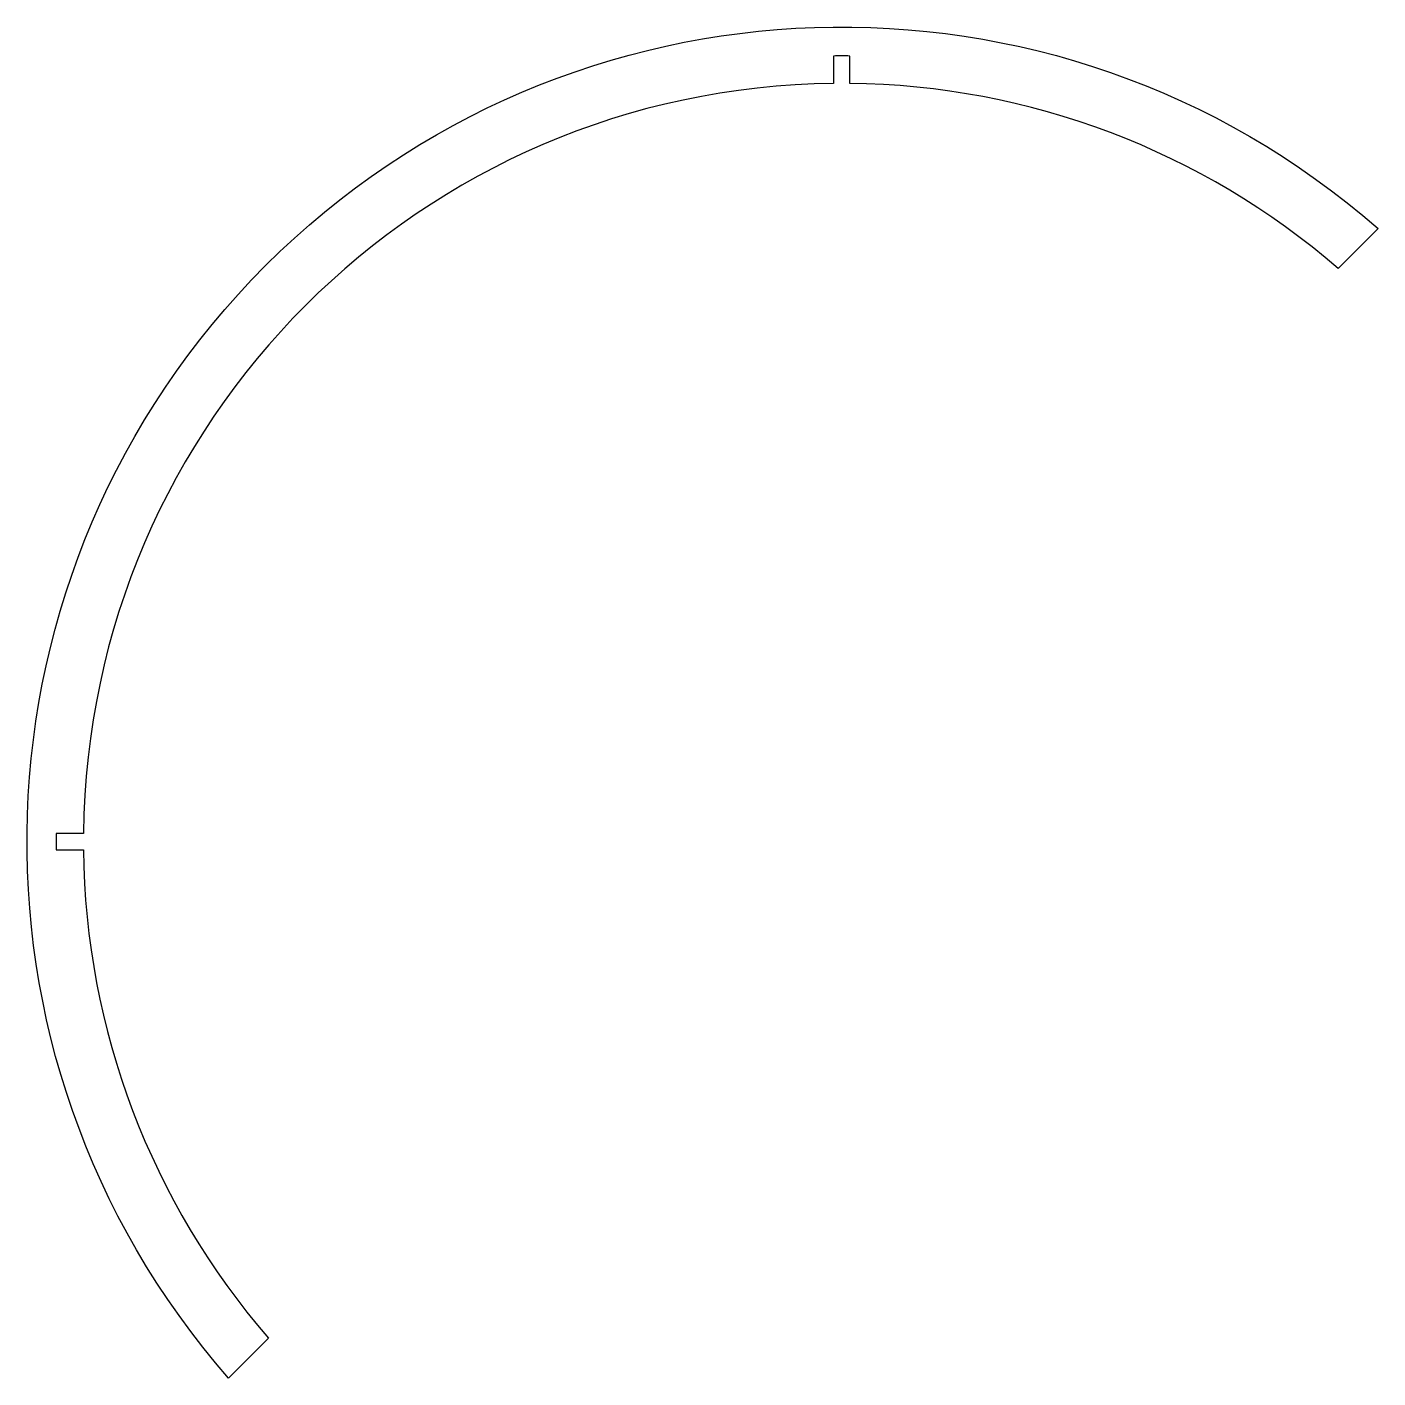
# Model space of a CAD drawing. Header units: millimetres. Extents: x -150 to 99, y -99 to 150.
import ezdxf

# ---------------------------------------------------------------- set-up
doc = ezdxf.new("R2010")
doc.units = ezdxf.units.MM
doc.layers.get('0').update_dxf_attribs({"linetype": 'CONTINUOUS'})

msp = doc.modelspace()

# ---------------------------------------------------------------- linework, layer by layer
msp.add_lwpolyline([(-144.48, -1.5), (-139.44, -1.5, 0.177548), (-105.42, -91.28), (-112.77, -98.63, -0.935336), (98.63, 112.77), (91.28, 105.42, 0.177548), (1.5, 139.44), (1.5, 144.48, 0.005191), (-1.5, 144.48), (-1.5, 139.44, 0.407926), (-139.44, 1.5), (-144.48, 1.5, 0.002595), (-144.48, 0, 0.002595)], format="xyb", close=True)

doc.saveas('drawing.dxf')
